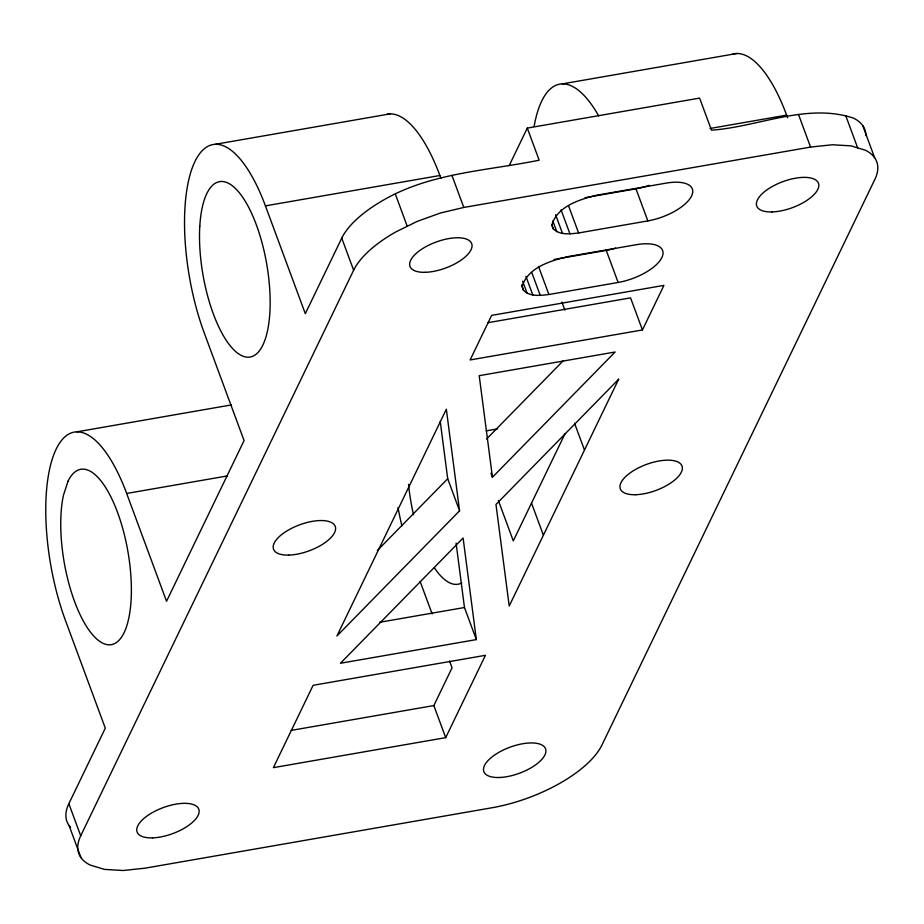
<?xml version="1.0" encoding="UTF-8"?>
<svg xmlns="http://www.w3.org/2000/svg" width="924" height="924" viewBox="0 0 924 924"><rect width="100%" height="100%" fill="white"/><g stroke="black" fill="none" stroke-linecap="round" stroke-linejoin="round"><path stroke-width="1.39" d="M70.582 827.35A95.022 40.009 -20.3 0 1 68.85 803.707L105.301 728.17L65.431 620.374A126.715 46.015 80.1 0 1 56.168 449.122A126.715 46.015 80.1 0 1 126.669 493.462L166.539 601.27L244.075 440.586L204.192 332.79A126.715 46.015 80.1 0 1 194.941 161.538A126.715 46.015 80.1 0 1 265.431 205.879L305.313 313.675L341.753 238.138A95.022 40.009 -20.3 0 1 383.541 200.046C430.85 172.696 486.879 170.848 539.166 160.187L527.292 128.101L699.607 98.094L711.48 130.18C758.223 126.935 807.033 102.518 853.649 118.191A95.022 40.009 -20.3 0 1 865.927 135.597M80.723 835.793L353.626 270.224A95.022 40.009 -20.3 0 1 395.403 232.132L417.117 221.425L440.448 213.005L463.813 207.45L810.567 147.078L832.362 144.768L851.096 145.853L865.522 150.277A95.022 40.009 -20.3 0 1 874.832 179.475L601.928 745.044A95.022 40.009 -20.3 0 1 491.741 807.807L144.987 868.19L123.192 870.5L104.447 869.403L90.032 864.991A95.022 40.009 -20.3 0 1 80.723 835.793L68.85 803.707M509.159 165.685L527.292 128.101M445.703 737.641L485.435 655.312L313.121 685.308L273.388 767.648L445.703 737.641L433.841 705.566L452.067 667.798L449.572 661.053M565.142 433.46L513.294 540.887L498.348 500.462M642.434 329.949L663.929 285.389L491.626 315.384L470.12 359.956L642.434 329.949L630.561 297.874L487.907 322.707M377.315 550.577L447.701 478.724L440.251 421.494M486.602 439.004L563.016 360.984M459.563 510.799L336.902 636.035L446.338 409.228L459.563 510.799L447.701 478.724M492.446 477.246L615.107 352.009L479.209 375.675L492.446 477.246L490.956 473.227M215.592 144.248L390.032 113.883M562.346 83.876L736.798 53.5M265.431 205.879L439.882 175.514L440.875 178.217M710.048 128.471L786.636 115.13L787.629 117.822M585.1 197.678L635.978 188.819A37.711 15.881 -20.3 0 0 649.249 185.32M578.609 232.963L647.84 220.905A37.711 15.881 -20.3 0 0 691.568 195.992A37.711 15.881 -20.3 0 0 666.065 183.137L596.835 195.183C579.856 199.411 557.426 206.156 551.917 224.786L553.176 228.736C559.759 235.412 570.166 233.934 578.609 232.963L568.71 206.225M553.984 259.482L606.271 250.381A37.711 15.881 -20.3 0 0 615.534 248.175M548.902 294.513L618.133 282.467A37.711 15.881 -20.3 0 0 661.861 257.553A37.711 15.881 -20.3 0 0 636.359 244.698L567.128 256.745C550.161 260.972 527.731 267.706 522.21 286.348L523.481 290.298C530.053 296.974 540.459 295.495 548.902 294.513L538.519 266.447M76.819 431.843L231.416 404.92M126.669 493.462L227.362 475.929M486.186 430.873L497.528 428.898M379.533 622.302L464.472 607.507L476.334 639.593L340.448 663.259L463.109 538.022L476.334 639.593M291.187 730.399L433.841 705.566M862.762 125.629L874.624 157.715M845.783 115.789L857.657 147.863M798.694 114.992L810.567 147.078M635.978 188.819L647.84 220.905M606.271 250.381L618.133 282.467M561.053 209.817L569.958 233.876M555.59 214.726L562.52 233.437M552.841 220.998L556.791 231.693M551.697 224.728L553.176 228.736M561.919 302.056L564.911 310.141M531.843 272.707L540.251 295.437M525.895 276.288L532.813 294.999M522.638 281.219L527.096 293.255M574.578 423.331L584.476 450.057M521.494 284.95L523.481 290.298M451.94 175.375L463.813 207.45M531.519 503.118L543.393 535.204M395.38 194.202L407.253 226.288M341.753 238.138L353.626 270.224M420.166 581.554L432.12 613.894M69.057 825.467L80.931 857.553M456.086 543.139L464.472 607.507M387.375 114.149A126.715 46.015 80.1 0 1 439.882 175.514M461.781 582.928A89.004 32.317 80.1 0 1 434.407 567.833M413.525 514.76A89.004 32.317 80.1 0 1 408.547 484.372M732.824 54.066A126.715 46.015 80.1 0 1 786.636 115.13M534.141 126.276A126.715 46.015 80.1 0 1 598.671 115.835M401.894 525.825A126.715 46.015 80.1 0 1 398.025 507.519M68.041 481.208L63.433 495.322A89.004 32.317 80.1 0 0 97.574 639.731A89.004 32.317 80.1 0 0 127.373 548.521A89.004 32.317 80.1 0 0 68.041 481.208M618.653 379.233L509.216 606.029L495.98 504.458L618.653 379.233M635.666 494.71A32.883 13.848 -20.3 0 0 682.374 468.11A32.883 13.848 -20.3 0 0 635.423 469.519A32.883 13.848 -20.3 0 0 635.666 494.71M772.118 211.931A32.883 13.848 -20.3 0 0 818.826 185.32A32.883 13.848 -20.3 0 0 771.875 186.729A32.883 13.848 -20.3 0 0 772.118 211.931M152.46 837.872A32.883 13.848 -20.3 0 0 199.157 811.272A32.883 13.848 -20.3 0 0 152.217 812.681A32.883 13.848 -20.3 0 0 152.46 837.872M199.803 226.045A89.004 32.317 80.1 0 0 248.313 357.195A89.004 32.317 80.1 0 0 256.318 224.763A89.004 32.317 80.1 0 0 199.803 226.045M288.912 555.093A32.883 13.848 -20.3 0 0 335.608 528.482A32.883 13.848 -20.3 0 0 288.669 529.891A32.883 13.848 -20.3 0 0 288.912 555.093M425.363 272.303A32.883 13.848 -20.3 0 0 472.06 245.692A32.883 13.848 -20.3 0 0 425.121 247.112A32.883 13.848 -20.3 0 0 425.363 272.303M499.214 777.5A32.883 13.848 -20.3 0 0 545.922 750.889A32.883 13.848 -20.3 0 0 498.972 752.298A32.883 13.848 -20.3 0 0 499.214 777.5"/></g></svg>
